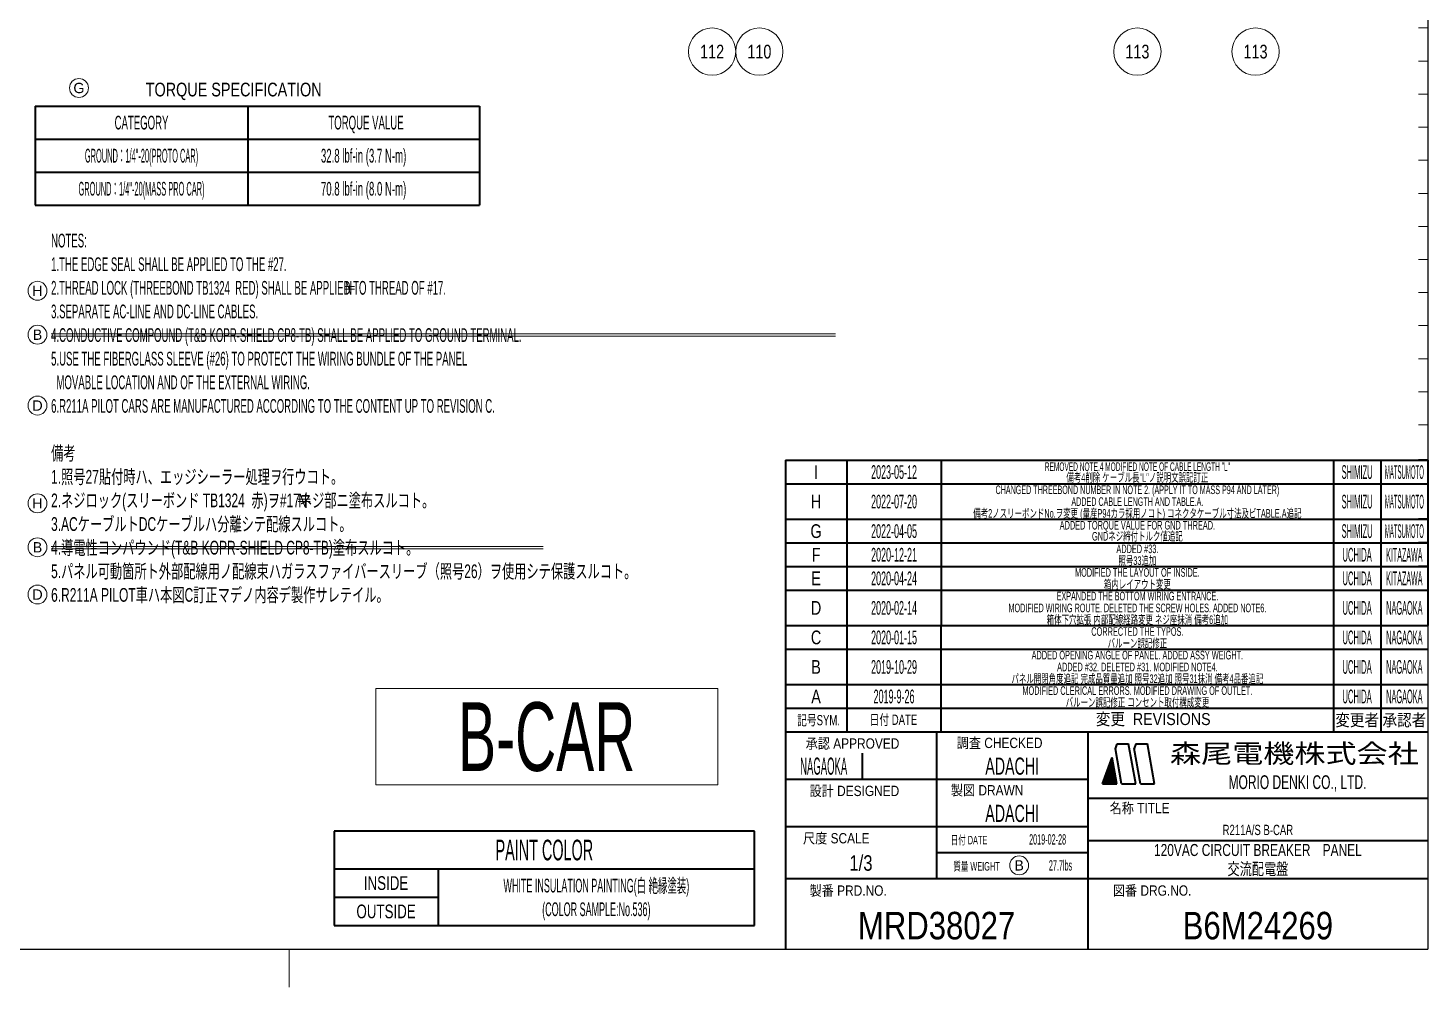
# Model space of a CAD drawing. Header units: millimetres. Extents: x 10 to 832, y 7 to 590.
# Drawn here: x 535.2 to 831.5, y 7 to 210 of the extents above; entities that cross this region are included whole.
import ezdxf
from ezdxf.enums import TextEntityAlignment as Align

# ---------------------------------------------------------------- set-up
doc = ezdxf.new("R2010")
doc.units = ezdxf.units.MM
for name, color, linetype in [('GR1_15', 7, 'Continuous'), ('図面枠B6M', 7, 'Continuous'), ('表題、部品表_01', 7, 'Continuous'), ('表題、部品表_teisei', 7, 'Continuous')]:
    doc.layers.add(name, color=color, linetype=linetype)
doc.styles.add('HG丸ｺﾞｼｯｸM-PRO', font='')
doc.styles.get('HG丸ｺﾞｼｯｸM-PRO').set_extended_font_data('HG丸ｺﾞｼｯｸM-PRO')

# ---------------------------------------------------------------- blocks, each defined once
blk = doc.blocks.new('BLKF023')
at = {"layer": '図面枠B6M', "color": 2, "linetype": 'Continuous', "lineweight": 25}
for p in [(831.5, 584), (9.5, 15)]:
    blk.add_line(p, (831.5, 15), dxfattribs=at)
at = {"layer": '図面枠B6M', "color": 4, "linetype": 'Continuous', "lineweight": 13}
for p, q in [((829.5, 210), (831.5, 210)), ((829.5, 203), (831.5, 203)), ((829.5, 196), (831.5, 196)), ((829.5, 189), (831.5, 189)), ((829.5, 182), (831.5, 182)), ((829.5, 175), (831.5, 175)), ((829.5, 168), (831.5, 168)), ((829.5, 161), (831.5, 161)), ((829.5, 154), (831.5, 154)), ((829.5, 147), (831.5, 147)), ((829.5, 140), (831.5, 140)), ((829.5, 133), (831.5, 133)), ((829.5, 126), (831.5, 126)), ((590.5, 7), (590.5, 15))]:
    blk.add_line(p, q, dxfattribs=at)
at = {"layer": '図面枠B6M', "color": 3, "linetype": 'Continuous', "lineweight": 35}
for p, q in [((831.5, 118.5), (829.5, 118.5)), ((831.5, 106), (829.5, 106)), ((831.5, 101), (829.5, 101)), ((831.5, 96), (829.5, 96)), ((695.5, 83.5), (831.5, 83.5)), ((695.5, 83.5), (695.5, 15)), ((708.5, 83.5), (708.5, 61)), ((728.5, 61), (728.5, 83.5)), ((811.5, 83.5), (811.5, 61)), ((821.5, 83.5), (821.5, 61)), ((695.5, 78.5), (831.5, 78.5)), ((695.5, 71), (831.5, 71)), ((695.5, 66), (831.5, 66)), ((695.5, 61), (831.5, 61)), ((727.5, 61), (727.5, 30)), ((759.5, 61), (759.5, 15)), ((711.73, 56.5), (711.73, 51)), ((765.34, 57.4), (765.73, 58.5)), ((766.64, 50), (765.34, 57.4)), ((765.73, 58.5), (768.14, 58.5)), ((769.64, 50), (768.14, 58.5)), ((769.68, 58.5), (769.32, 57.51)), ((770.64, 50), (769.32, 57.51)), ((769.68, 58.5), (772.14, 58.5)), ((773.64, 50), (772.14, 58.5)), ((762.64, 50), (764.66, 55.55)), ((763.2, 51.53), (765.05, 53.37)), ((763.28, 51.75), (765.02, 53.49)), ((763.36, 51.97), (765, 53.61)), ((763.44, 52.19), (764.98, 53.73)), ((763.52, 52.42), (764.96, 53.86)), ((763.6, 52.64), (764.94, 53.98)), ((763.68, 52.86), (764.92, 54.1)), ((763.76, 53.08), (764.9, 54.22)), ((763.84, 53.31), (764.88, 54.34)), ((763.93, 53.53), (764.85, 54.46)), ((764.01, 53.75), (764.83, 54.58)), ((764.09, 53.97), (764.81, 54.7)), ((764.17, 54.19), (764.79, 54.82)), ((764.25, 54.42), (764.77, 54.94)), ((764.33, 54.64), (764.75, 55.06)), ((764.41, 54.86), (764.73, 55.18)), ((764.49, 55.08), (764.71, 55.3)), ((764.57, 55.31), (764.68, 55.42)), ((764.65, 55.53), (764.66, 55.54)), ((765.64, 50), (764.66, 55.55)), ((695.5, 51), (759.5, 51)), ((762.66, 50), (765.19, 52.53)), ((762.71, 50.19), (765.17, 52.65)), ((762.79, 50.41), (765.15, 52.77)), ((762.8, 50), (765.21, 52.41)), ((762.87, 50.64), (765.13, 52.89)), ((762.94, 50), (765.24, 52.29)), ((762.95, 50.86), (765.11, 53.01)), ((763.04, 51.08), (765.09, 53.13)), ((763.08, 50), (765.26, 52.17)), ((763.12, 51.3), (765.07, 53.25)), ((763.22, 50), (765.28, 52.05)), ((763.36, 50), (765.3, 51.93)), ((763.51, 50), (765.32, 51.81)), ((763.65, 50), (765.34, 51.69)), ((763.79, 50), (765.36, 51.57)), ((763.93, 50), (765.38, 51.45)), ((764.07, 50), (765.41, 51.33)), ((764.21, 50), (765.43, 51.21)), ((764.35, 50), (765.45, 51.09)), ((764.5, 50), (765.47, 50.97)), ((764.64, 50), (765.49, 50.85)), ((764.78, 50), (765.51, 50.73)), ((764.92, 50), (765.53, 50.61)), ((765.06, 50), (765.55, 50.49)), ((765.2, 50), (765.58, 50.37)), ((762.64, 50), (765.64, 50)), ((765.34, 50), (765.6, 50.25)), ((765.49, 50), (765.62, 50.13)), ((765.63, 50), (765.64, 50.01)), ((766.64, 50), (769.64, 50)), ((770.64, 50), (773.64, 50)), ((759.5, 47), (831.5, 47)), ((695.5, 41), (759.5, 41)), ((759.5, 38), (831.5, 38)), ((727.5, 35.5), (759.5, 35.5)), ((695.5, 30), (831.5, 30))]:
    blk.add_line(p, q, dxfattribs=at)
at = {"layer": '図面枠B6M', "color": 4, "linetype": 'Continuous', "lineweight": 13, "style": 'HG丸ｺﾞｼｯｸM-PRO'}
for s, height, width, p in [('変更  REVISIONS', 2.5455, 0.887352, (773.35, 63.72)), ('記号SYM.', 2.182, 0.69227, (702.53, 63.49)), ('日付 DATE', 2.182, 0.692507, (718.37, 63.58)), ('変更者', 2.545, 0.887717, (816.5, 63.5)), ('承認者', 2.545, 0.887717, (826.5, 63.5)), ('承認 APPROVED', 2.1818, 0.863151, (709.71, 58.54)), ('調査 CHECKED', 2.182, 0.863174, (740.84, 58.67)), ('設計 DESIGNED', 2.1818, 0.862613, (710.11, 48.51)), ('製図 DRAWN', 2.182, 0.863099, (738.2, 48.65)), ('名称 TITLE', 2.182, 0.862489, (770.47, 44.87)), ('尺度 SCALE', 2.182, 0.862581, (706.28, 38.49)), ('日付 DATE', 1.818, 0.618255, (734.38, 38.09)), ('質量 WEIGHT', 1.818, 0.618812, (735.96, 32.55)), ('製番 PRD.NO.', 2.182, 0.863299, (708.79, 27.41)), ('図番 DRG.NO.', 2.182, 0.863083, (773.12, 27.42))]:
    blk.add_text(s, height=height, dxfattribs=dict(at, width=width)).set_placement(p, align=Align.MIDDLE_CENTER)
at = {"layer": '図面枠B6M', "color": 2, "linetype": 'Continuous', "lineweight": 25, "style": 'HG丸ｺﾞｼｯｸM-PRO', "width": 1.206081}
blk.add_text('森尾電機株式会社', height=4, dxfattribs=at).set_placement((803.22, 56.43), align=Align.MIDDLE_CENTER)
at = {"layer": '図面枠B6M', "color": 3, "linetype": 'Continuous', "lineweight": 35, "style": 'HG丸ｺﾞｼｯｸM-PRO', "width": 0.652197}
blk.add_text('MORIO DENKI CO., LTD.', height=2.9091, dxfattribs=at).set_placement((803.88, 50.36), align=Align.MIDDLE_CENTER)
blk = doc.blocks.new('BLKF024')
at = {"layer": '図面枠B6M', "color": 3, "linetype": 'Continuous', "lineweight": 35, "style": 'HG丸ｺﾞｼｯｸM-PRO'}
for s, height, width, p in [('E', 2.91, 0.784871, (702, 93.5)), ('2020-04-24', 2.909, 0.488281, (718.5, 93.5)), ('MODIFIED THE LAYOUT OF INSIDE.', 1.8182, 0.618415, (770, 94.75)), ('UCHIDA', 2.909, 0.415827, (816.5, 93.5)), ('KITAZAWA', 2.909, 0.308644, (826.5, 93.5)), ('EXPANDED THE BOTTOM WIRING ENTRANCE.', 1.8182, 0.577875, (770, 89.75)), ('D', 2.91, 0.784656, (702, 87.25)), ('2020-02-14', 2.909, 0.488281, (718.5, 87.25)), ('UCHIDA', 2.909, 0.415827, (816.5, 87.25)), ('NAGAOKA', 2.909, 0.334453, (826.5, 87.25)), ('CORRECTED THE TYPOS.', 1.8182, 0.618718, (770, 82.25)), ('C', 2.91, 0.782198, (702, 81)), ('2020-01-15', 2.909, 0.488281, (718.5, 81)), ('UCHIDA', 2.909, 0.415827, (816.5, 81)), ('NAGAOKA', 2.909, 0.334453, (826.5, 81)), ('ADDED OPENING ANGLE OF PANEL. ADDED ASSY WEIGHT.', 1.8182, 0.618265, (770, 77.25)), ('B', 2.91, 0.78204, (702, 74.75)), ('2019-10-29', 2.909, 0.488281, (718.5, 74.75)), ('UCHIDA', 2.909, 0.415827, (816.5, 74.75)), ('NAGAOKA', 2.909, 0.334453, (826.5, 74.75)), ('A', 2.91, 0.782973, (702, 68.5)), ('2019-9-26', 2.909, 0.488281, (718.5, 68.5)), ('MODIFIED CLERICAL ERRORS. MODIFIED DRAWING OF OUTLET.', 1.8182, 0.618551, (770, 69.75)), ('UCHIDA', 2.909, 0.415827, (816.5, 68.5)), ('NAGAOKA', 2.909, 0.334453, (826.5, 68.5)), ('NAGAOKA', 3.636, 0.414524, (703.61, 53.75)), ('ADACHI', 3.636, 0.619335, (743.5, 53.75)), ('ADACHI', 3.636, 0.619335, (743.5, 43.75)), ('2019-02-28', 2.182, 0.482412, (751, 38.25)), ('R211A/S B-CAR', 2.1818, 0.692293, (795.5, 40.25)), ('120VAC CIRCUIT BREAKER\u3000PANEL', 2.5455, 0.741792, (795.5, 36)), ('1/3', 3.273, 0.80628, (711.5, 33.25)), ('MRD38027', 5.818, 0.84581, (727.5, 20)), ('B6M24269', 5.818, 0.845653, (795.5, 20))]:
    blk.add_text(s, height=height, dxfattribs=dict(at, width=width)).set_placement(p, align=Align.MIDDLE_CENTER)
blk = doc.blocks.new('BLKF264')
at = {"layer": '表題、部品表_01', "color": 3, "linetype": 'Continuous', "lineweight": 35}
for p, q in [((689, 40), (600, 40)), ((600, 40), (600, 20)), ((689, 20), (689, 40)), ((600, 32), (689, 32)), ((622, 32), (622, 20)), ((600, 26), (622, 26)), ((600, 20), (689, 20))]:
    blk.add_line(p, q, dxfattribs=at)
at = {"layer": '表題、部品表_01', "color": 3, "linetype": 'Continuous', "lineweight": 35, "style": 'HG丸ｺﾞｼｯｸM-PRO'}
for s, height, width, p in [('PAINT COLOR', 4.3636, 0.522273, (644.5, 36)), ('INSIDE', 2.909, 0.724991, (611, 29)), ('WHITE INSULATION PAINTING(白 絶縁塗装)', 2.9091, 0.488654, (655.5, 28.47)), ('OUTSIDE', 2.909, 0.724975, (611, 23)), ('(COLOR SAMPLE:No.536)', 2.9091, 0.488473, (655.5, 23.46))]:
    blk.add_text(s, height=height, dxfattribs=dict(at, width=width)).set_placement(p, align=Align.MIDDLE_CENTER)
blk = doc.blocks.new('BLKF265')
at = {"layer": '表題、部品表_01', "color": 4, "linetype": 'Continuous', "lineweight": 13}
for p, q in [((681.2, 70.2), (608.8, 70.2)), ((608.8, 70.2), (608.8, 49.8)), ((681.2, 49.8), (681.2, 70.2)), ((608.8, 49.8), (681.2, 49.8))]:
    blk.add_line(p, q, dxfattribs=at)
blk = doc.blocks.new('BLKF419')
at = {"layer": '表題、部品表_teisei', "color": 4, "linetype": 'Continuous', "lineweight": 13}
blk.add_circle((744.97, 32.75), 2, dxfattribs=at)
at = {"layer": '表題、部品表_teisei', "color": 4, "linetype": 'Continuous', "lineweight": 13, "style": 'HG丸ｺﾞｼｯｸM-PRO', "width": 1.04272}
blk.add_text('B', height=2.18, dxfattribs=at).set_placement((744.97, 32.75), align=Align.MIDDLE_CENTER)
blk = doc.blocks.new('BLKF420')
at = {"layer": '表題、部品表_teisei', "color": 4, "linetype": 'Continuous', "lineweight": 13}
blk.add_circle((537.23, 145.08), 2, dxfattribs=at)
at = {"layer": '表題、部品表_teisei', "color": 4, "linetype": 'Continuous', "lineweight": 13, "style": 'HG丸ｺﾞｼｯｸM-PRO', "width": 1.04272}
blk.add_text('B', height=2.18, dxfattribs=at).set_placement((537.23, 145.08), align=Align.MIDDLE_CENTER)
blk = doc.blocks.new('BLKF421')
at = {"layer": '表題、部品表_teisei', "color": 4, "linetype": 'Continuous', "lineweight": 13}
blk.add_circle((537.23, 100.08), 2, dxfattribs=at)
at = {"layer": '表題、部品表_teisei', "color": 4, "linetype": 'Continuous', "lineweight": 13, "style": 'HG丸ｺﾞｼｯｸM-PRO', "width": 1.04272}
blk.add_text('B', height=2.18, dxfattribs=at).set_placement((537.23, 100.08), align=Align.MIDDLE_CENTER)
blk = doc.blocks.new('BLKF422')
at = {"layer": '表題、部品表_teisei', "color": 4, "linetype": 'Continuous', "lineweight": 13}
blk.add_circle((537.23, 130.08), 2, dxfattribs=at)
at = {"layer": '表題、部品表_teisei', "color": 4, "linetype": 'Continuous', "lineweight": 13, "style": 'HG丸ｺﾞｼｯｸM-PRO', "width": 1.042833}
blk.add_text('D', height=2.18, dxfattribs=at).set_placement((537.23, 130.08), align=Align.MIDDLE_CENTER)
blk = doc.blocks.new('BLKF423')
at = {"layer": '表題、部品表_teisei', "color": 4, "linetype": 'Continuous', "lineweight": 13}
blk.add_circle((537.23, 90.08), 2, dxfattribs=at)
at = {"layer": '表題、部品表_teisei', "color": 4, "linetype": 'Continuous', "lineweight": 13, "style": 'HG丸ｺﾞｼｯｸM-PRO', "width": 1.042833}
blk.add_text('D', height=2.18, dxfattribs=at).set_placement((537.23, 90.08), align=Align.MIDDLE_CENTER)
blk = doc.blocks.new('BLKF476')
at = {"layer": '図面枠B6M', "color": 3, "linetype": 'Continuous', "lineweight": 35}
for p, q in [((695.5, 91), (831.5, 91)), ((695.5, 91), (695.5, 83.5)), ((708.5, 91), (708.5, 83.5)), ((728.5, 91), (728.5, 83.5)), ((811.5, 91), (811.5, 83.5)), ((821.5, 91), (821.5, 83.5)), ((831.5, 91), (831.5, 83.5)), ((695.5, 83.5), (831.5, 83.5))]:
    blk.add_line(p, q, dxfattribs=at)
blk = doc.blocks.new('BLKF475')
at = {"layer": '図面枠B6M', "color": 3, "linetype": 'Continuous', "lineweight": 35}
blk.add_blockref('BLKF476', (0, 0), dxfattribs=at)
blk = doc.blocks.new('BLKF478')
at = {"layer": '図面枠B6M', "color": 3, "linetype": 'Continuous', "lineweight": 35}
for p, q in [((695.5, 96), (831.5, 96)), ((695.5, 96), (695.5, 91)), ((708.5, 96), (708.5, 91)), ((728.5, 96), (728.5, 91)), ((811.5, 96), (811.5, 91)), ((821.5, 96), (821.5, 91)), ((831.5, 96), (831.5, 91)), ((695.5, 91), (831.5, 91))]:
    blk.add_line(p, q, dxfattribs=at)
blk = doc.blocks.new('BLKF477')
at = {"layer": '図面枠B6M', "color": 3, "linetype": 'Continuous', "lineweight": 35}
blk.add_blockref('BLKF478', (0, 0), dxfattribs=at)
blk = doc.blocks.new('BLKF548')
at = {"layer": '図面枠B6M', "color": 3, "linetype": 'Continuous', "lineweight": 35}
for p, q in [((695.5, 101), (831.5, 101)), ((695.5, 101), (695.5, 96)), ((708.5, 101), (708.5, 96)), ((728.5, 101), (728.5, 96)), ((811.5, 101), (811.5, 96)), ((821.5, 101), (821.5, 96)), ((831.5, 101), (831.5, 96)), ((695.5, 96), (831.5, 96))]:
    blk.add_line(p, q, dxfattribs=at)
blk = doc.blocks.new('BLKF547')
at = {"layer": '図面枠B6M', "color": 3, "linetype": 'Continuous', "lineweight": 35}
blk.add_blockref('BLKF548', (0, 0), dxfattribs=at)
at = {"layer": '図面枠B6M', "color": 4, "linetype": 'Continuous', "lineweight": 13, "style": 'HG丸ｺﾞｼｯｸM-PRO'}
for s, height, width, p in [('F', 2.91, 0.783156, (702, 98.5)), ('2020-12-21', 2.909, 0.488281, (718.5, 98.5)), ('ADDED #33.', 1.818, 0.618109, (770, 99.75)), ('UCHIDA', 2.909, 0.415827, (816.5, 98.5)), ('KITAZAWA', 2.909, 0.308644, (826.5, 98.5))]:
    blk.add_text(s, height=height, dxfattribs=dict(at, width=width)).set_placement(p, align=Align.MIDDLE_CENTER)
blk = doc.blocks.new('BLKF558')
at = {"layer": '表題、部品表_teisei', "color": 4, "linetype": 'Continuous', "lineweight": 13}
blk.add_circle((546.01, 197.3), 2, dxfattribs=at)
at = {"layer": '表題、部品表_teisei', "color": 4, "linetype": 'Continuous', "lineweight": 13, "style": 'HG丸ｺﾞｼｯｸM-PRO', "width": 1.042883}
blk.add_text('G', height=2.18, dxfattribs=at).set_placement((546.01, 197.3), align=Align.MIDDLE_CENTER)
blk = doc.blocks.new('BLKF560')
at = {"layer": '図面枠B6M', "color": 3, "linetype": 'Continuous', "lineweight": 35}
for p, q in [((695.5, 106), (831.5, 106)), ((695.5, 106), (695.5, 101)), ((708.5, 106), (708.5, 101)), ((728.5, 106), (728.5, 101)), ((811.5, 106), (811.5, 101)), ((821.5, 106), (821.5, 101)), ((831.5, 106), (831.5, 101)), ((695.5, 101), (831.5, 101))]:
    blk.add_line(p, q, dxfattribs=at)
blk = doc.blocks.new('BLKF559')
at = {"layer": '図面枠B6M', "color": 3, "linetype": 'Continuous', "lineweight": 35}
blk.add_blockref('BLKF560', (0, 0), dxfattribs=at)
at = {"layer": '図面枠B6M', "color": 4, "linetype": 'Continuous', "lineweight": 13, "style": 'HG丸ｺﾞｼｯｸM-PRO'}
for s, height, width, p in [('G', 2.91, 0.783387, (702, 103.5)), ('2022-04-05', 2.909, 0.488281, (718.5, 103.5)), ('ADDED TORQUE VALUE FOR GND THREAD.', 1.8182, 0.618623, (770, 104.75)), ('SHIMIZU', 2.909, 0.359252, (816.5, 103.5)), ('MATSUMOTO', 2.909, 0.26157, (826.5, 103.5))]:
    blk.add_text(s, height=height, dxfattribs=dict(at, width=width)).set_placement(p, align=Align.MIDDLE_CENTER)
blk = doc.blocks.new('BLKF562')
at = {"layer": '表題、部品表_teisei', "color": 4, "linetype": 'Continuous', "lineweight": 13}
blk.add_circle((537.23, 154.38), 2, dxfattribs=at)
at = {"layer": '表題、部品表_teisei', "color": 4, "linetype": 'Continuous', "lineweight": 13, "style": 'HG丸ｺﾞｼｯｸM-PRO', "width": 1.042153}
blk.add_text('H', height=2.18, dxfattribs=at).set_placement((537.23, 154.38), align=Align.MIDDLE_CENTER)
blk = doc.blocks.new('BLKF563')
at = {"layer": '表題、部品表_teisei', "color": 4, "linetype": 'Continuous', "lineweight": 13}
blk.add_circle((537.23, 109.38), 2, dxfattribs=at)
at = {"layer": '表題、部品表_teisei', "color": 4, "linetype": 'Continuous', "lineweight": 13, "style": 'HG丸ｺﾞｼｯｸM-PRO', "width": 1.042153}
blk.add_text('H', height=2.18, dxfattribs=at).set_placement((537.23, 109.38), align=Align.MIDDLE_CENTER)
blk = doc.blocks.new('BLKF637')
at = {"layer": '図面枠B6M', "color": 3, "linetype": 'Continuous', "lineweight": 35}
for p, q in [((695.5, 113.5), (831.5, 113.5)), ((695.5, 113.5), (695.5, 106)), ((708.5, 113.5), (708.5, 106)), ((728.5, 113.5), (728.5, 106)), ((811.5, 113.5), (811.5, 106)), ((821.5, 113.5), (821.5, 106)), ((831.5, 113.5), (831.5, 106)), ((695.5, 106), (831.5, 106))]:
    blk.add_line(p, q, dxfattribs=at)
blk = doc.blocks.new('BLKF636')
at = {"layer": '図面枠B6M', "color": 3, "linetype": 'Continuous', "lineweight": 35}
blk.add_blockref('BLKF637', (0, 0), dxfattribs=at)
at = {"layer": '図面枠B6M', "color": 4, "linetype": 'Continuous', "lineweight": 13, "style": 'HG丸ｺﾞｼｯｸM-PRO'}
for s, height, width, p in [('CHANGED THREEBOND NUMBER IN NOTE 2. (APPLY IT TO MASS P94 AND LATER)', 1.8182, 0.498014, (770, 112.25)), ('H', 2.91, 0.781614, (702, 109.75)), ('2022-07-20', 2.909, 0.488281, (718.5, 109.75)), ('SHIMIZU', 2.909, 0.359252, (816.5, 109.75)), ('MATSUMOTO', 2.909, 0.26157, (826.5, 109.75))]:
    blk.add_text(s, height=height, dxfattribs=dict(at, width=width)).set_placement(p, align=Align.MIDDLE_CENTER)
blk = doc.blocks.new('BLKF638')
at = {"layer": '表題、部品表_teisei', "color": 4, "linetype": 'Continuous', "lineweight": 13}
for p, q in [((602.33, 155.25), (604.33, 155.25)), ((602.33, 154.75), (604.33, 154.75))]:
    blk.add_line(p, q, dxfattribs=at)
at = {"layer": '表題、部品表_teisei', "color": 3, "linetype": 'Continuous', "lineweight": 35, "style": 'HG丸ｺﾞｼｯｸM-PRO', "width": 0.521076}
blk.add_text('N', height=2.91, dxfattribs=at).set_placement((602.33, 155), align=Align.MIDDLE_LEFT)
blk = doc.blocks.new('BLKF639')
at = {"layer": '表題、部品表_teisei', "color": 4, "linetype": 'Continuous', "lineweight": 13}
for p, q in [((592.43, 110.25), (594.91, 110.25)), ((592.43, 109.75), (594.91, 109.75))]:
    blk.add_line(p, q, dxfattribs=at)
at = {"layer": '表題、部品表_teisei', "color": 3, "linetype": 'Continuous', "lineweight": 35, "style": 'HG丸ｺﾞｼｯｸM-PRO', "width": 0.651345}
blk.add_text('N', height=2.91, dxfattribs=at).set_placement((592.43, 110), align=Align.MIDDLE_LEFT)
blk = doc.blocks.new('BLKF643')
at = {"layer": '図面枠B6M', "color": 3, "linetype": 'Continuous', "lineweight": 35}
for p, q in [((695.5, 118.5), (831.5, 118.5)), ((695.5, 118.5), (695.5, 113.5)), ((708.5, 118.5), (708.5, 113.5)), ((728.5, 118.5), (728.5, 113.5)), ((811.5, 118.5), (811.5, 113.5)), ((821.5, 118.5), (821.5, 113.5)), ((831.5, 118.5), (831.5, 113.5)), ((695.5, 113.5), (831.5, 113.5))]:
    blk.add_line(p, q, dxfattribs=at)
blk = doc.blocks.new('BLKF642')
at = {"layer": '図面枠B6M', "color": 3, "linetype": 'Continuous', "lineweight": 35}
blk.add_blockref('BLKF643', (0, 0), dxfattribs=at)
at = {"layer": '図面枠B6M', "color": 3, "linetype": 'Continuous', "lineweight": 35, "style": 'HG丸ｺﾞｼｯｸM-PRO'}
for s, height, width, p in [('I', 2.91, 0.781614, (702, 116)), ('2023-05-12', 2.909, 0.488281, (718.5, 116)), ('SHIMIZU', 2.909, 0.359252, (816.5, 116)), ('MATSUMOTO', 2.909, 0.26157, (826.5, 116))]:
    blk.add_text(s, height=height, dxfattribs=dict(at, width=width)).set_placement(p, align=Align.MIDDLE_CENTER)

msp = doc.modelspace()

# ---------------------------------------------------------------- linework, layer by layer
at = {"layer": 'GR1_15', "color": 4, "linetype": 'Continuous', "lineweight": 13}
for centre in [(680, 205), (690, 205), (770, 205), (795, 205)]:
    msp.add_circle(centre, 5, dxfattribs=at)
at = {"layer": '図面枠B6M', "color": 3, "linetype": 'Continuous', "lineweight": 35}
for p, q in [((536.75, 193.47), (630.75, 193.47)), ((536.75, 193.47), (536.75, 172.47)), ((581.75, 193.47), (581.75, 172.47)), ((630.75, 193.47), (630.75, 172.47)), ((536.75, 186.47), (630.75, 186.47)), ((536.75, 179.47), (630.75, 179.47)), ((536.75, 172.47), (630.75, 172.47))]:
    msp.add_line(p, q, dxfattribs=at)
at = {"layer": '表題、部品表_teisei', "color": 7, "linetype": 'Continuous', "lineweight": 13}
for p, q in [((540.11, 145.25), (706.11, 145.25)), ((540.11, 144.75), (706.11, 144.75)), ((540.11, 100.25), (644.27, 100.25)), ((540.11, 99.75), (644.27, 99.75))]:
    msp.add_line(p, q, dxfattribs=at)

# ---------------------------------------------------------------- block references
at = {"layer": '図面枠B6M', "color": 4, "linetype": 'Continuous', "lineweight": 13}
for name in ['BLKF023', 'BLKF636', 'BLKF559', 'BLKF547']:
    msp.add_blockref(name, (0, 0), dxfattribs=at)
at = {"layer": '図面枠B6M', "color": 3, "linetype": 'Continuous', "lineweight": 35}
for name in ['BLKF642', 'BLKF477', 'BLKF024', 'BLKF475']:
    msp.add_blockref(name, (0, 0), dxfattribs=at)
at = {"layer": '表題、部品表_01', "color": 4, "linetype": 'Continuous', "lineweight": 13}
msp.add_blockref('BLKF265', (0, 0), dxfattribs=at)
at = {"layer": '表題、部品表_01', "color": 3, "linetype": 'Continuous', "lineweight": 35}
msp.add_blockref('BLKF264', (0, 0), dxfattribs=at)
at = {"layer": '表題、部品表_teisei', "color": 4, "linetype": 'Continuous', "lineweight": 13}
for name in ['BLKF558', 'BLKF562', 'BLKF638', 'BLKF420', 'BLKF422', 'BLKF563', 'BLKF639', 'BLKF421', 'BLKF423', 'BLKF419']:
    msp.add_blockref(name, (0, 0), dxfattribs=at)

# ---------------------------------------------------------------- texts
at = {"layer": 'GR1_15', "color": 3, "linetype": 'Continuous', "lineweight": 35, "style": 'HG丸ｺﾞｼｯｸM-PRO', "width": 0.784542}
for s, p in [('112', (680, 205)), ('110', (690, 205)), ('113', (770, 205)), ('113', (795, 205))]:
    msp.add_text(s, height=2.909, rotation=0, dxfattribs=at).set_placement(p, align=Align.MIDDLE_CENTER)
at = {"layer": '図面枠B6M', "color": 3, "linetype": 'Continuous', "lineweight": 35, "style": 'HG丸ｺﾞｼｯｸM-PRO'}
for s, height, width, p in [('TORQUE SPECIFICATION', 2.9091, 0.782975, (578.75, 196.97)), ('CATEGORY', 2.909, 0.521896, (559.25, 189.97)), ('TORQUE VALUE', 2.9091, 0.522145, (606.75, 189.97)), ('GROUND：1/4"-20(PROTO CAR)', 2.9091, 0.390956, (559.25, 182.97)), ('32.8 lbf-in (3.7 N-m)', 2.9091, 0.52209, (606.25, 182.97)), ('GROUND：1/4"-20(MASS PRO CAR)', 2.9091, 0.391003, (559.25, 175.97)), ('70.8 lbf-in (8.0 N-m)', 2.9091, 0.52209, (606.25, 175.97)), ('REMOVED NOTE.4 MODIFIED NOTE OF CABLE LENGTH "L"', 1.8182, 0.456008, (770, 117.15)), ('備考4削除 ケーブル長"L"ノ説明文誤記訂正', 1.8182, 0.618732, (770, 114.85)), ('ADDED CABLE LENGTH AND TABLE.A.', 1.8182, 0.498078, (770, 109.75)), ('備考2ノスリーボンドNo.ヲ変更 (量産P94カラ採用ノコト) コネクタケーブル寸法及ビTABLE.A追記', 1.8182, 0.618836, (770, 107.25)), ('GNDネジ締付トルク値追記', 1.8182, 0.618886, (770, 102.41)), ('照号33追加', 1.818, 0.619228, (770, 97.25)), ('箱内レイアウト変更', 1.818, 0.618958, (770, 92.25)), ('MODIFIED WIRING ROUTE. DELETED THE SCREW HOLES. ADDED NOTE6.', 1.8182, 0.577955, (770, 87.25)), ('箱体下穴拡張 内部配線経路変更 ネジ座抹消 備考6追加', 1.8182, 0.618754, (770, 84.75)), ('バルーン誤記修正', 1.818, 0.618958, (770, 79.75)), ('ADDED #32. DELETED #31. MODIFIED NOTE4.', 1.8182, 0.618252, (770, 74.75)), ('パネル開閉角度追記 完成品質量追加 照号32追加 照号31抹消 備考4品番追記', 1.8182, 0.618843, (770, 72.25)), ('バルーン誤記修正 コンセント取付構成変更', 1.8182, 0.618859, (770, 67.25)), ('27.7lbs', 2.182, 0.481088, (753.73, 32.75)), ('交流配電盤', 2.545, 0.741121, (795.5, 32))]:
    msp.add_text(s, height=height, dxfattribs=dict(at, width=width)).set_placement(p, align=Align.MIDDLE_CENTER)
at = {"layer": '表題、部品表_01', "color": 3, "linetype": 'Continuous', "lineweight": 35, "style": 'HG丸ｺﾞｼｯｸM-PRO'}
for s, height, width, p in [('NOTES:', 2.909, 0.521723, (540.11, 165)), ('1.THE EDGE SEAL SHALL BE APPLIED TO THE #27.', 2.9091, 0.52279, (540.11, 160)), ('2.THREAD LOCK (THREEBOND TB1324  RED) SHALL BE APPLIED TO THREAD OF #17.', 2.9091, 0.522401, (540.11, 155)), ('3.SEPARATE AC-LINE AND DC-LINE CABLES.', 2.9091, 0.522508, (540.11, 150)), ('5.USE THE FIBERGLASS SLEEVE (#26) TO PROTECT THE WIRING BUNDLE OF THE PANEL', 2.9091, 0.522366, (540.11, 140)), ('  MOVABLE LOCATION AND OF THE EXTERNAL WIRING.', 2.9091, 0.522577, (540.11, 135)), ('6.R211A PILOT CARS ARE MANUFACTURED ACCORDING TO THE CONTENT UP TO REVISION C. ', 2.9091, 0.522228, (540.11, 130)), ('備考', 2.909, 0.651535, (540.11, 120)), ('1.照号27貼付時ハ、エッジシーラー処理ヲ行ウコト。', 2.9091, 0.651638, (540.11, 115)), ('2.ネジロック(スリーボンド TB1324  赤)ヲ#17ネジ部ニ塗布スルコト。', 2.9091, 0.651761, (540.11, 110)), ('3.ACケーブルトDCケーブルハ分離シテ配線スルコト。', 2.9091, 0.65168, (540.11, 105)), ('5.パネル可動箇所ト外部配線用ノ配線束ハガラスファイバースリーブ（照号26）ヲ使用シテ保護スルコト。', 2.9091, 0.651587, (540.11, 95)), ('6.R211A PILOT車ハ本図C訂正マデノ内容デ製作サレテイル。', 2.9091, 0.651757, (540.11, 90))]:
    msp.add_text(s, height=height, dxfattribs=dict(at, width=width)).set_placement(p, align=Align.MIDDLE_LEFT)
at = {"layer": '表題、部品表_01', "color": 3, "linetype": 'Continuous', "lineweight": 35, "style": 'HG丸ｺﾞｼｯｸM-PRO', "width": 0.619523}
msp.add_text('B-CAR', height=14.545, dxfattribs=at).set_placement((645, 60), align=Align.MIDDLE_CENTER)
at = {"layer": '表題、部品表_teisei', "color": 3, "linetype": 'Continuous', "lineweight": 35, "style": 'HG丸ｺﾞｼｯｸM-PRO'}
for s, width, p in [('4.CONDUCTIVE COMPOUND (T&B KOPR-SHIELD CP8-TB) SHALL BE APPLIED TO GROUND TERMINAL.', 0.522225, (540.11, 145)), ('4.導電性コンパウンド(T&B KOPR-SHIELD CP8-TB)塗布スルコト。', 0.651791, (540.11, 100))]:
    msp.add_text(s, height=2.9091, dxfattribs=dict(at, width=width)).set_placement(p, align=Align.MIDDLE_LEFT)

doc.saveas('drawing.dxf')
